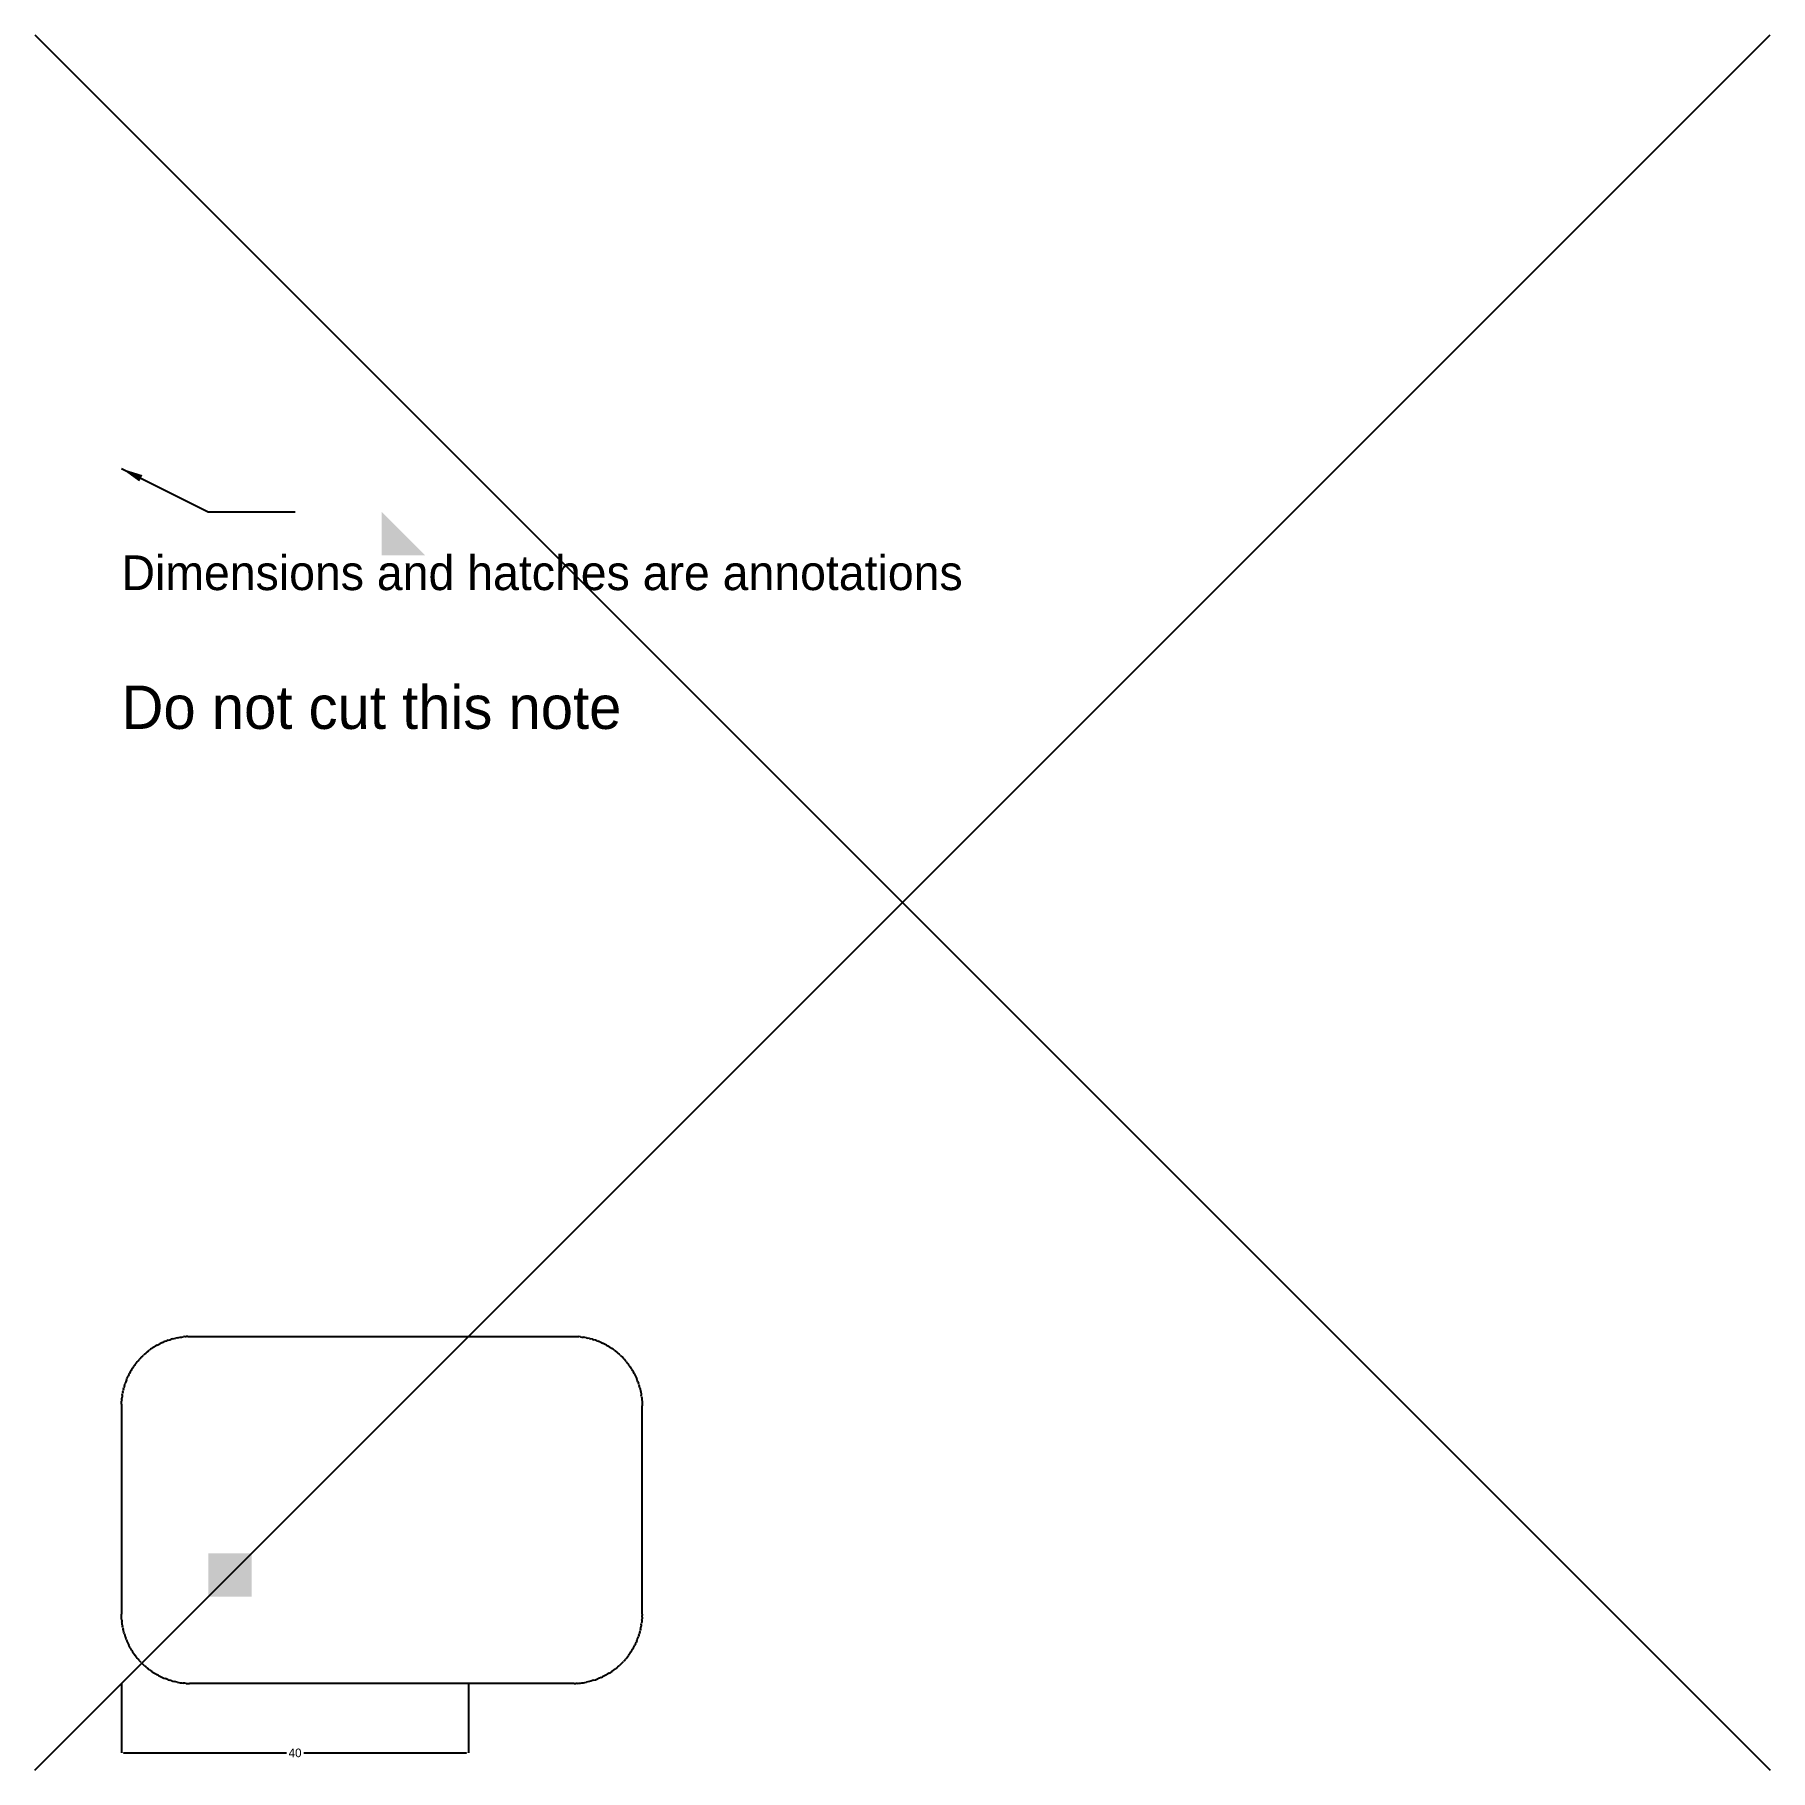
# Model space of a CAD drawing. Header units: millimetres. Extents: x 0 to 200, y 0 to 200.
import ezdxf

# ---------------------------------------------------------------- set-up
doc = ezdxf.new("R2010")
doc.units = ezdxf.units.MM
for name, color, linetype in [('ANNOTATION', 3, 'Continuous'), ('bend', 4, 'Continuous'), ('CUT', 7, 'Continuous'), ('extent', 6, 'Continuous')]:
    doc.layers.add(name, color=color, linetype=linetype)
doc.dimstyles.get("Standard").update_dxf_attribs({"dimtxt": 2.5, "dimasz": 2.5, "dimexe": 1.25, "dimexo": 0.625, "dimtad": 1, "dimcen": 2.5, "dimazin": 3, "dimtfac": 1, "dimtmove": 0, "dimatfit": 3})

# ---------------------------------------------------------------- blocks, each defined once
blk = doc.blocks.new('_CLOSEDFILLED')
at = {"color": 0, "linetype": 'BYBLOCK'}
blk.add_solid([(-1, 0.16), (0, 0), (-1, -0.16)], dxfattribs=at)
blk = doc.blocks.new('*D1')
for p, q in [((10, 10), (10, 2)), ((50, 10), (50, 2)), ((10.25, 2), (29, 2)), ((31, 2), (49.75, 2))]:
    blk.add_line(p, q)
at = {"layer": 'Defpoints'}
for p in [(10, 10), (50, 10), (10, 2)]:
    blk.add_point(p, dxfattribs=at)
at = {"layer": 'ANNOTATION', "xscale": 0.25, "yscale": 0.25, "rotation": 180}
blk.add_blockref('_CLOSEDFILLED', (10, 2), dxfattribs=at)
at = {"layer": 'ANNOTATION', "xscale": 0.25, "yscale": 0.25}
blk.add_blockref('_CLOSEDFILLED', (50, 2), dxfattribs=at)
at = {"layer": 'ANNOTATION', "insert": (30, 2), "char_height": 1, "attachment_point": 5}
blk.add_mtext('40', dxfattribs=at)

msp = doc.modelspace()

# ---------------------------------------------------------------- hatches: boundary and pattern name
at = {"layer": 'ANNOTATION'}
msp.add_hatch(color=3, dxfattribs=at).paths.add_polyline_path([(20, 20), (25, 20), (25, 25), (20, 25)])

# ---------------------------------------------------------------- linework, layer by layer
msp.add_solid([(40, 140), (45, 140), (40, 145)], dxfattribs=at)
at = {"layer": 'bend'}
msp.add_line((0, 0), (200, 200), dxfattribs=at)
at = {"layer": 'CUT'}
for p, q in [((17.823, 49.998), (18, 50)), ((18, 50), (62, 50)), ((62, 50), (62.177, 49.998)), ((12.798, 48.077), (12.665, 47.961)), ((12.933, 48.191), (12.798, 48.077)), ((13.072, 48.302), (12.933, 48.191)), ((13.072, 48.302), (13.212, 48.409)), ((13.355, 48.513), (13.212, 48.409)), ((13.5, 48.615), (13.355, 48.513)), ((13.5, 48.615), (13.648, 48.713)), ((13.797, 48.807), (13.648, 48.713)), ((13.797, 48.807), (13.949, 48.899)), ((14.103, 48.986), (13.949, 48.899)), ((14.103, 48.986), (14.258, 49.071)), ((14.258, 49.071), (14.415, 49.152)), ((14.575, 49.23), (14.415, 49.152)), ((14.735, 49.304), (14.575, 49.23)), ((14.735, 49.304), (14.898, 49.374)), ((15.062, 49.441), (14.898, 49.374)), ((15.062, 49.441), (15.227, 49.504)), ((15.394, 49.564), (15.227, 49.504)), ((15.394, 49.564), (15.562, 49.619)), ((15.562, 49.619), (15.731, 49.671)), ((15.901, 49.72), (15.731, 49.671)), ((15.901, 49.72), (16.072, 49.764)), ((16.072, 49.764), (16.244, 49.805)), ((16.418, 49.842), (16.244, 49.805)), ((16.418, 49.842), (16.591, 49.875)), ((16.591, 49.875), (16.766, 49.904)), ((16.766, 49.904), (16.941, 49.93)), ((16.941, 49.93), (17.117, 49.951)), ((17.293, 49.969), (17.117, 49.951)), ((17.293, 49.969), (17.469, 49.982)), ((17.646, 49.992), (17.469, 49.982)), ((17.646, 49.992), (17.823, 49.998)), ((62.177, 49.998), (62.354, 49.992)), ((62.354, 49.992), (62.531, 49.982)), ((62.531, 49.982), (62.707, 49.969)), ((62.883, 49.951), (62.707, 49.969)), ((62.883, 49.951), (63.059, 49.93)), ((63.059, 49.93), (63.234, 49.904)), ((63.409, 49.875), (63.234, 49.904)), ((63.582, 49.842), (63.409, 49.875)), ((63.582, 49.842), (63.756, 49.805)), ((63.928, 49.764), (63.756, 49.805)), ((63.928, 49.764), (64.099, 49.72)), ((64.269, 49.671), (64.099, 49.72)), ((64.269, 49.671), (64.438, 49.619)), ((64.606, 49.564), (64.438, 49.619)), ((64.773, 49.504), (64.606, 49.564)), ((64.773, 49.504), (64.938, 49.441)), ((65.102, 49.374), (64.938, 49.441)), ((65.265, 49.304), (65.102, 49.374)), ((65.265, 49.304), (65.425, 49.23)), ((65.585, 49.152), (65.425, 49.23)), ((65.742, 49.071), (65.585, 49.152)), ((65.897, 48.986), (65.742, 49.071)), ((65.897, 48.986), (66.051, 48.899)), ((66.051, 48.899), (66.203, 48.807)), ((66.203, 48.807), (66.352, 48.713)), ((66.5, 48.615), (66.352, 48.713)), ((66.645, 48.513), (66.5, 48.615)), ((66.788, 48.409), (66.645, 48.513)), ((66.788, 48.409), (66.928, 48.302)), ((66.928, 48.302), (67.067, 48.191)), ((67.067, 48.191), (67.202, 48.077)), ((67.202, 48.077), (67.335, 47.961)), ((11.101, 46.051), (11.014, 45.897)), ((11.101, 46.051), (11.193, 46.203)), ((11.193, 46.203), (11.287, 46.352)), ((11.287, 46.352), (11.385, 46.5)), ((11.487, 46.645), (11.385, 46.5)), ((11.591, 46.788), (11.487, 46.645)), ((11.698, 46.928), (11.591, 46.788)), ((11.809, 47.067), (11.698, 46.928)), ((11.923, 47.202), (11.809, 47.067)), ((11.923, 47.202), (12.039, 47.335)), ((12.159, 47.466), (12.039, 47.335)), ((12.159, 47.466), (12.281, 47.594)), ((12.406, 47.719), (12.281, 47.594)), ((12.406, 47.719), (12.534, 47.841)), ((12.665, 47.961), (12.534, 47.841)), ((67.466, 47.841), (67.335, 47.961)), ((67.466, 47.841), (67.594, 47.719)), ((67.594, 47.719), (67.719, 47.594)), ((67.841, 47.466), (67.719, 47.594)), ((67.961, 47.335), (67.841, 47.466)), ((68.077, 47.202), (67.961, 47.335)), ((68.191, 47.067), (68.077, 47.202)), ((68.191, 47.067), (68.302, 46.928)), ((68.302, 46.928), (68.409, 46.788)), ((68.513, 46.645), (68.409, 46.788)), ((68.513, 46.645), (68.615, 46.5)), ((68.615, 46.5), (68.713, 46.352)), ((68.807, 46.203), (68.713, 46.352)), ((68.807, 46.203), (68.899, 46.051)), ((68.986, 45.897), (68.899, 46.051)), ((10.236, 43.928), (10.28, 44.099)), ((10.329, 44.269), (10.28, 44.099)), ((10.329, 44.269), (10.381, 44.438)), ((10.381, 44.438), (10.436, 44.606)), ((10.496, 44.773), (10.436, 44.606)), ((10.559, 44.938), (10.496, 44.773)), ((10.559, 44.938), (10.626, 45.102)), ((10.626, 45.102), (10.696, 45.265)), ((10.696, 45.265), (10.77, 45.425)), ((10.848, 45.585), (10.77, 45.425)), ((10.848, 45.585), (10.929, 45.742)), ((11.014, 45.897), (10.929, 45.742)), ((69.071, 45.742), (68.986, 45.897)), ((69.071, 45.742), (69.152, 45.585)), ((69.152, 45.585), (69.23, 45.425)), ((69.23, 45.425), (69.304, 45.265)), ((69.304, 45.265), (69.374, 45.102)), ((69.441, 44.938), (69.374, 45.102)), ((69.504, 44.773), (69.441, 44.938)), ((69.504, 44.773), (69.564, 44.606)), ((69.619, 44.438), (69.564, 44.606)), ((69.619, 44.438), (69.671, 44.269)), ((69.72, 44.099), (69.671, 44.269)), ((69.72, 44.099), (69.764, 43.928)), ((10.002, 42.177), (10, 42)), ((10, 42), (10, 18)), ((10.002, 42.177), (10.008, 42.354)), ((10.008, 42.354), (10.018, 42.531)), ((10.031, 42.707), (10.018, 42.531)), ((10.031, 42.707), (10.049, 42.883)), ((10.07, 43.059), (10.049, 42.883)), ((10.096, 43.234), (10.07, 43.059)), ((10.096, 43.234), (10.125, 43.409)), ((10.158, 43.582), (10.125, 43.409)), ((10.158, 43.582), (10.195, 43.756)), ((10.236, 43.928), (10.195, 43.756)), ((69.764, 43.928), (69.805, 43.756)), ((69.805, 43.756), (69.842, 43.582)), ((69.842, 43.582), (69.875, 43.409)), ((69.875, 43.409), (69.904, 43.234)), ((69.93, 43.059), (69.904, 43.234)), ((69.93, 43.059), (69.951, 42.883)), ((69.951, 42.883), (69.969, 42.707)), ((69.969, 42.707), (69.982, 42.531)), ((69.982, 42.531), (69.992, 42.354)), ((69.992, 42.354), (69.998, 42.177)), ((69.998, 42.177), (70, 42)), ((70, 18), (70, 42)), ((10.002, 17.823), (10, 18)), ((70, 18), (69.998, 17.823)), ((10.008, 17.646), (10.002, 17.823)), ((10.018, 17.469), (10.008, 17.646)), ((10.031, 17.293), (10.018, 17.469)), ((10.031, 17.293), (10.049, 17.117)), ((10.07, 16.941), (10.049, 17.117)), ((10.096, 16.766), (10.07, 16.941)), ((10.096, 16.766), (10.125, 16.591)), ((10.158, 16.418), (10.125, 16.591)), ((10.158, 16.418), (10.195, 16.244)), ((10.236, 16.072), (10.195, 16.244)), ((10.28, 15.901), (10.236, 16.072)), ((69.72, 15.901), (69.764, 16.072)), ((69.805, 16.244), (69.764, 16.072)), ((69.805, 16.244), (69.842, 16.418)), ((69.842, 16.418), (69.875, 16.591)), ((69.904, 16.766), (69.875, 16.591)), ((69.904, 16.766), (69.93, 16.941)), ((69.951, 17.117), (69.93, 16.941)), ((69.969, 17.293), (69.951, 17.117)), ((69.969, 17.293), (69.982, 17.469)), ((69.992, 17.646), (69.982, 17.469)), ((69.992, 17.646), (69.998, 17.823)), ((10.329, 15.731), (10.28, 15.901)), ((10.329, 15.731), (10.381, 15.562)), ((10.381, 15.562), (10.436, 15.394)), ((10.436, 15.394), (10.496, 15.227)), ((10.559, 15.062), (10.496, 15.227)), ((10.559, 15.062), (10.626, 14.898)), ((10.626, 14.898), (10.696, 14.735)), ((10.696, 14.735), (10.77, 14.575)), ((10.77, 14.575), (10.848, 14.415)), ((10.929, 14.258), (10.848, 14.415)), ((11.014, 14.103), (10.929, 14.258)), ((11.014, 14.103), (11.101, 13.949)), ((68.899, 13.949), (68.986, 14.103)), ((68.986, 14.103), (69.071, 14.258)), ((69.071, 14.258), (69.152, 14.415)), ((69.23, 14.575), (69.152, 14.415)), ((69.23, 14.575), (69.304, 14.735)), ((69.374, 14.898), (69.304, 14.735)), ((69.374, 14.898), (69.441, 15.062)), ((69.441, 15.062), (69.504, 15.227)), ((69.504, 15.227), (69.564, 15.394)), ((69.619, 15.562), (69.564, 15.394)), ((69.619, 15.562), (69.671, 15.731)), ((69.72, 15.901), (69.671, 15.731)), ((11.193, 13.797), (11.101, 13.949)), ((11.193, 13.797), (11.287, 13.648)), ((11.287, 13.648), (11.385, 13.5)), ((11.385, 13.5), (11.487, 13.355)), ((11.487, 13.355), (11.591, 13.212)), ((11.698, 13.072), (11.591, 13.212)), ((11.698, 13.072), (11.809, 12.933)), ((11.809, 12.933), (11.923, 12.798)), ((12.039, 12.665), (11.923, 12.798)), ((12.039, 12.665), (12.159, 12.534)), ((12.281, 12.406), (12.159, 12.534)), ((12.281, 12.406), (12.406, 12.281)), ((12.406, 12.281), (12.534, 12.159)), ((12.665, 12.039), (12.534, 12.159)), ((12.665, 12.039), (12.798, 11.923)), ((67.202, 11.923), (67.335, 12.039)), ((67.466, 12.159), (67.335, 12.039)), ((67.466, 12.159), (67.594, 12.281)), ((67.594, 12.281), (67.719, 12.406)), ((67.719, 12.406), (67.841, 12.534)), ((67.961, 12.665), (67.841, 12.534)), ((67.961, 12.665), (68.077, 12.798)), ((68.191, 12.933), (68.077, 12.798)), ((68.191, 12.933), (68.302, 13.072)), ((68.302, 13.072), (68.409, 13.212)), ((68.513, 13.355), (68.409, 13.212)), ((68.615, 13.5), (68.513, 13.355)), ((68.615, 13.5), (68.713, 13.648)), ((68.713, 13.648), (68.807, 13.797)), ((68.807, 13.797), (68.899, 13.949)), ((12.933, 11.809), (12.798, 11.923)), ((12.933, 11.809), (13.072, 11.698)), ((13.212, 11.591), (13.072, 11.698)), ((13.212, 11.591), (13.355, 11.487)), ((13.355, 11.487), (13.5, 11.385)), ((13.648, 11.287), (13.5, 11.385)), ((13.648, 11.287), (13.797, 11.193)), ((13.797, 11.193), (13.949, 11.101)), ((14.103, 11.014), (13.949, 11.101)), ((14.258, 10.929), (14.103, 11.014)), ((14.258, 10.929), (14.415, 10.848)), ((14.415, 10.848), (14.575, 10.77)), ((14.575, 10.77), (14.735, 10.696)), ((14.735, 10.696), (14.898, 10.626)), ((14.898, 10.626), (15.062, 10.559)), ((15.227, 10.496), (15.062, 10.559)), ((15.394, 10.436), (15.227, 10.496)), ((15.394, 10.436), (15.562, 10.381)), ((15.731, 10.329), (15.562, 10.381)), ((15.731, 10.329), (15.901, 10.28)), ((15.901, 10.28), (16.072, 10.236)), ((16.244, 10.195), (16.072, 10.236)), ((16.418, 10.158), (16.244, 10.195)), ((16.418, 10.158), (16.591, 10.125)), ((16.591, 10.125), (16.766, 10.096)), ((16.766, 10.096), (16.941, 10.07)), ((16.941, 10.07), (17.117, 10.049)), ((17.293, 10.031), (17.117, 10.049)), ((17.469, 10.018), (17.293, 10.031)), ((17.469, 10.018), (17.646, 10.008)), ((17.646, 10.008), (17.823, 10.002)), ((18, 10), (17.823, 10.002)), ((62, 10), (18, 10)), ((62.177, 10.002), (62, 10)), ((62.177, 10.002), (62.354, 10.008)), ((62.531, 10.018), (62.354, 10.008)), ((62.531, 10.018), (62.707, 10.031)), ((62.707, 10.031), (62.883, 10.049)), ((62.883, 10.049), (63.059, 10.07)), ((63.059, 10.07), (63.234, 10.096)), ((63.234, 10.096), (63.409, 10.125)), ((63.409, 10.125), (63.582, 10.158)), ((63.756, 10.195), (63.582, 10.158)), ((63.928, 10.236), (63.756, 10.195)), ((64.099, 10.28), (63.928, 10.236)), ((64.269, 10.329), (64.099, 10.28)), ((64.438, 10.381), (64.269, 10.329)), ((64.438, 10.381), (64.606, 10.436)), ((64.606, 10.436), (64.773, 10.496)), ((64.773, 10.496), (64.938, 10.559)), ((65.102, 10.626), (64.938, 10.559)), ((65.265, 10.696), (65.102, 10.626)), ((65.265, 10.696), (65.425, 10.77)), ((65.585, 10.848), (65.425, 10.77)), ((65.742, 10.929), (65.585, 10.848)), ((65.897, 11.014), (65.742, 10.929)), ((65.897, 11.014), (66.051, 11.101)), ((66.203, 11.193), (66.051, 11.101)), ((66.203, 11.193), (66.352, 11.287)), ((66.5, 11.385), (66.352, 11.287)), ((66.5, 11.385), (66.645, 11.487)), ((66.645, 11.487), (66.788, 11.591)), ((66.788, 11.591), (66.928, 11.698)), ((67.067, 11.809), (66.928, 11.698)), ((67.202, 11.923), (67.067, 11.809))]:
    msp.add_line(p, q, dxfattribs=at)
at = {"layer": 'extent'}
msp.add_line((0, 200), (200, 0), dxfattribs=at)

# ---------------------------------------------------------------- texts
at = {"layer": 'ANNOTATION'}
msp.add_text('Do not cut this note', height=5, dxfattribs=at).set_placement((10, 120))
at = {"layer": 'ANNOTATION', "insert": (10, 140), "char_height": 4, "attachment_point": 1}
msp.add_mtext('Dimensions and hatches are annotations', dxfattribs=at)

# ---------------------------------------------------------------- dimensions: what is measured, and where the dimension line sits
at = {"layer": 'ANNOTATION'}
dim = msp.add_linear_dim(base=(10, 2), p1=(10, 10), p2=(50, 10), dimstyle='Standard', dxfattribs=at)
dim.commit()
dim.dimension.update_dxf_attribs({"geometry": '*D1', "text_midpoint": (30, 2)})

# ---------------------------------------------------------------- leaders
msp.add_leader([(10, 150), (20, 145), (30, 145)], dimstyle='Standard', dxfattribs=at)

doc.saveas('drawing.dxf')
